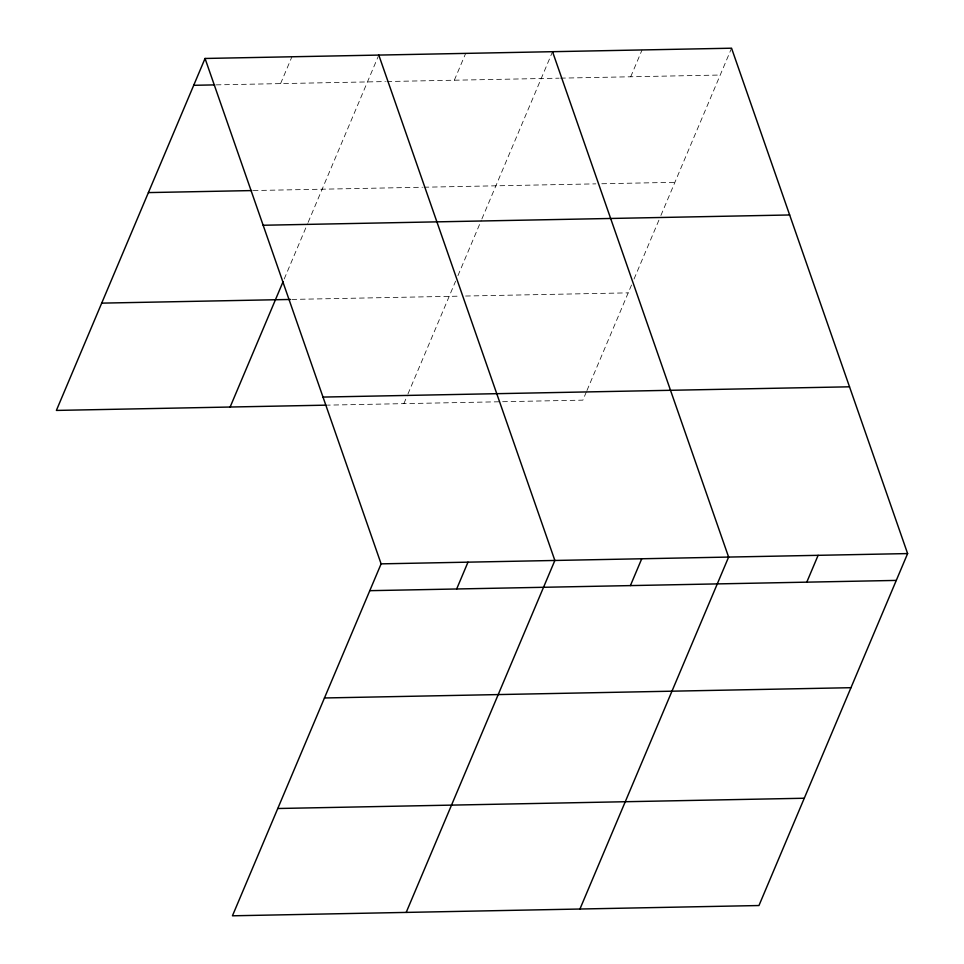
<?xml version="1.0" encoding="UTF-8"?>
<svg xmlns="http://www.w3.org/2000/svg" width="964" height="964" viewBox="0 0 964 964"><rect width="100%" height="100%" fill="white"/><g stroke="black" fill="none" stroke-linecap="round" stroke-linejoin="round"><path stroke-width="0.72" stroke-dasharray="4.82 3.62" d="M280.584 83.603L291.923 56.78M284.199 279.018L307.552 223.744M308.131 222.371L378.225 56.43M454.333 80.217L465.672 53.394M403.868 403.639L407.362 395.385M407.941 394.011L455.611 281.151M457.948 275.632L481.289 220.358M481.88 218.973L552.541 51.694M630.709 76.783L642.048 49.947M586.365 391.89L582.883 400.144L327.483 405.133M586.956 390.516L631.709 284.573M634.035 279.042L660.304 216.864M660.894 215.478L731.556 48.2M216.177 84.868L385.431 81.566M386.938 81.53L559.108 78.18M560.602 78.144L720.216 75.035M253.243 190.547L422.497 187.245M423.991 187.221L595.836 183.859M601.801 183.75L674.896 182.317M291.923 299.418L459.635 296.153M465.6 296.032L628.203 292.863"/><path stroke-width="1.45" d="M205.043 58.467L381.117 563.856L232.445 915.8L758.957 905.533L907.618 553.577L731.556 48.2L205.043 58.467L56.382 410.423L325.989 405.157M230.131 407.037L283.03 281.777M456.659 588.992L467.986 562.157M406.193 912.414L554.866 560.458L378.792 55.081M630.408 585.594L641.735 558.771M579.942 909.016L728.615 557.072L552.541 51.694M806.784 582.16L818.111 555.324M193.716 85.302L214.683 84.892M148.396 192.595L251.737 190.571M263.148 225.251L789.661 214.972M101.702 303.13L290.429 299.455M323.012 397.072L849.513 386.805M381.117 563.856L907.618 553.577M369.778 590.679L896.291 580.412M324.458 697.972L850.971 687.694M277.765 808.507L804.277 798.24"/></g></svg>
